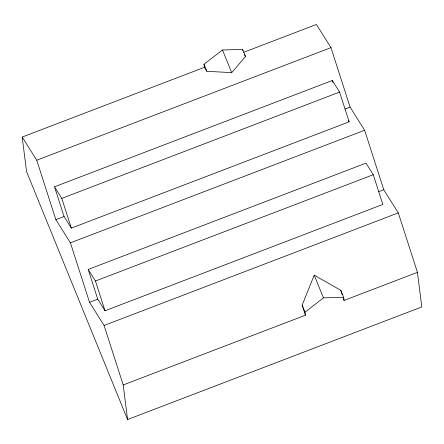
<?xml version="1.0" encoding="UTF-8"?>
<svg xmlns="http://www.w3.org/2000/svg" width="444" height="444" viewBox="0 0 444 444"><rect width="100%" height="100%" fill="white"/><g stroke="black" fill="none" stroke-linecap="round" stroke-linejoin="round"><path stroke-width="0.67" d="M417.432 272.361L421.8 306.948L127.578 419.536L123.204 384.948L305.4 315.229L302.148 305.111L314.219 275.169L340.798 290.321L343.662 297.347L344.056 300.438L417.432 272.361L398.301 212.887L383.76 189.727L364.635 130.253L350.094 107.093L330.963 47.625L316.422 24.464L243.689 52.298M231.707 72.661L245.521 56.482L242.657 49.456L222.461 49.967L204.001 64.247L204.395 67.333L206.865 71.273L231.707 72.661L222.461 49.967M305.4 315.229L305.011 312.138L323.465 297.857L343.662 297.347M127.578 419.536L26.568 171.639L22.2 137.052L204.395 67.333M22.2 137.052L36.741 160.212L330.963 47.625M54.507 186.807L332.328 80.497L339.593 92.08L349.162 121.817L71.34 228.122L64.069 216.544L54.507 186.807L61.777 198.39L71.34 228.122M61.777 198.39L339.593 92.08M36.741 160.212L55.866 219.68L64.069 216.544M345.044 109.03L350.094 107.093M55.866 219.68L70.407 242.84L364.635 130.253M88.178 269.441L365.995 163.131L373.265 174.708L382.828 204.445L105.012 310.756L97.741 299.173L88.178 269.441L95.449 281.019L105.012 310.756M95.449 281.019L373.265 174.708M70.407 242.84L89.538 302.314L97.741 299.173M378.715 191.658L383.76 189.727M89.538 302.314L104.079 325.474L398.301 212.887M348.435 120.657L349.162 121.817M244.461 54.795L245.521 56.482M314.219 275.169L323.465 297.857M204.001 64.247L206.865 71.273M302.148 305.111L305.011 312.138M332.328 80.497L332.95 82.44M340.798 290.321L342.224 294.744M343.445 298.54L344.056 300.438M104.079 325.474L123.204 384.948M242.657 49.456L242.813 50.688"/></g></svg>
